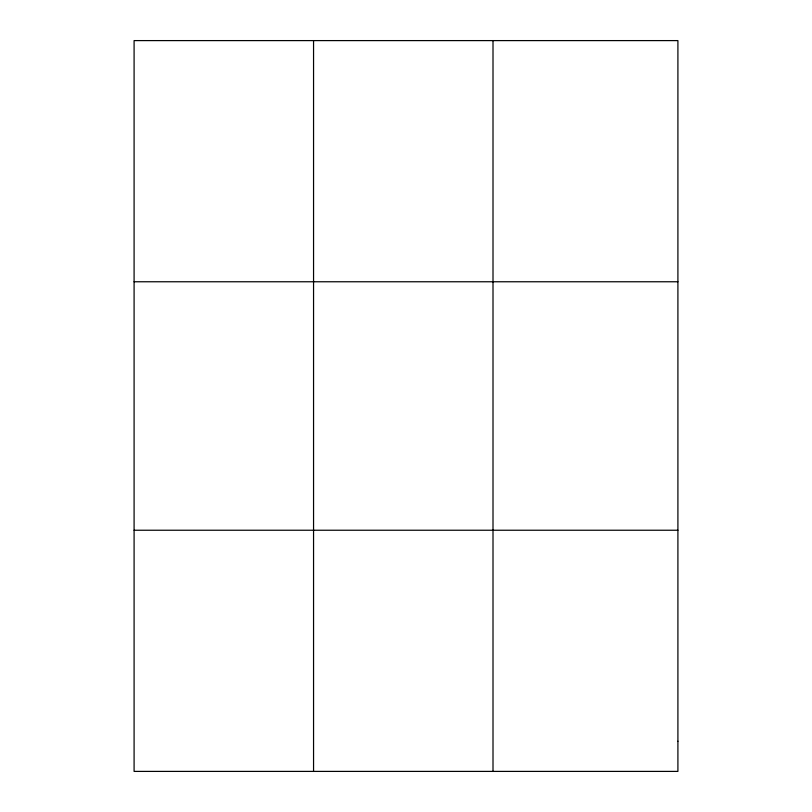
<?xml version="1.0" encoding="UTF-8"?>
<svg xmlns="http://www.w3.org/2000/svg" width="812" height="812" viewBox="0 0 812 812"><rect width="100%" height="100%" fill="white"/><g stroke="black" fill="none" stroke-linecap="round" stroke-linejoin="round"><path stroke-width="1.22" d="M313.554 40.6L313.554 771.4M493.006 40.6L493.006 771.4M134.092 281.764L677.908 281.764M134.092 530.236L677.908 530.236M677.908 741.254L677.908 771.4L134.092 771.4L134.092 40.6L677.908 40.6L677.908 741.254"/></g></svg>
